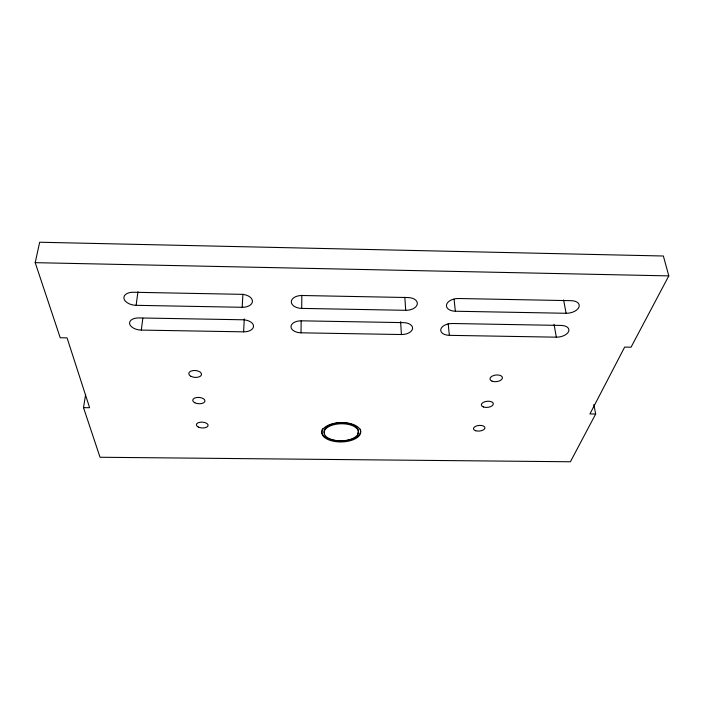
<?xml version="1.0" encoding="UTF-8"?>
<svg xmlns="http://www.w3.org/2000/svg" width="704" height="704" viewBox="0 0 704 704"><rect width="100%" height="100%" fill="white"/><g stroke="black" fill="none" stroke-linecap="round" stroke-linejoin="round"><path stroke-width="1.06" d="M301.03 332.816A10.19 6.002 0.7 0 1 290.998 326.638A10.19 6.002 0.7 0 1 301.356 320.822L403.533 322.634A10.138 5.922 -3.8 0 1 412.544 328.759A10.138 5.922 -3.8 0 1 401.43 334.532L301.03 332.816L301.154 320.971M301.699 308.396A10.56 6.45 0.8 0 1 291.306 301.752A10.56 6.45 0.8 0 1 302.051 295.504L407.977 297.546A10.507 6.362 -4.2 0 1 417.27 304.128A10.507 6.362 -4.2 0 1 405.715 310.314L301.699 308.396L301.831 295.258M243.602 331.839A10.278 6.01 3.3 0 0 253.51 325.987A10.278 6.01 3.3 0 0 242.906 319.783L138.758 317.935A10.525 5.975 7.4 0 0 129.642 323.831A10.525 5.975 7.4 0 0 141.31 330.088L243.602 331.839L244.288 318.886M242.176 307.287A10.657 6.459 3.7 0 0 252.437 301.013A10.657 6.459 3.7 0 0 241.428 294.334L133.382 292.257A10.93 6.415 8.3 0 0 123.974 298.584A10.93 6.415 8.3 0 0 136.118 305.325L242.176 307.287L242.906 294.114M141.31 330.088L142.842 318.164M136.118 305.325L137.958 291.746M593.824 404.554L595.672 414.022L570.398 461.762L100.038 457.257L83.503 407.634L85.606 394.68M83.503 407.634L89.619 407.713L67.056 337.876L60.227 337.762L35.2 262.662L39.662 242.238L663.37 256.001L668.8 275.889L631.048 347.195L624.659 347.09L589.926 413.952L595.672 414.022M449.346 335.342L556.336 337.172A10.278 5.685 -9.9 0 0 568.621 331.478A10.278 5.685 -9.9 0 0 561.141 325.433L452.294 323.506A10.155 5.861 -5.9 0 0 440.81 329.252A10.155 5.861 -5.9 0 0 449.346 335.342L448.184 323.585M455.347 311.238L566.122 313.28A10.683 6.081 -10.9 0 0 578.926 307.182A10.683 6.081 -10.9 0 0 571.278 300.687L458.515 298.514A10.534 6.292 -6.5 0 0 446.556 304.682A10.534 6.292 -6.5 0 0 455.347 311.238L454.089 299.27M35.2 262.662L668.8 275.889M563.614 299.957L566.122 313.28M554.066 324.403L556.336 337.172M404.818 297.238L405.715 310.314M400.602 321.666L401.43 334.532M360.316 429.132A19.439 9.689 -1.1 0 1 342.804 440.906A19.439 9.689 -1.1 0 1 321.825 431.218M321.957 430.373A19.439 9.689 -1.1 0 1 322.661 428.701M324.535 433.453A17.151 8.545 -1.1 0 1 342.118 422.761A17.151 8.545 -1.1 0 1 357.491 433.822M190.96 376.332A6.415 3.45 4.5 0 0 201.45 374.959A6.415 3.45 4.5 0 0 193.072 370.568A6.415 3.45 4.5 0 0 190.96 376.332M483.454 406.974A6.028 3.062 -6.1 0 0 493.258 404.422A6.028 3.062 -6.1 0 0 485.346 401.579A6.028 3.062 -6.1 0 0 483.454 406.974M492.105 381.207A6.301 3.335 -6.8 0 0 502.357 378.435A6.301 3.335 -6.8 0 0 494.155 375.338A6.301 3.335 -6.8 0 0 492.105 381.207M475.702 430.76A5.782 2.834 -5.5 0 0 484.915 428.199A5.782 2.834 -5.5 0 0 476.995 425.788A5.782 2.834 -5.5 0 0 475.702 430.76M330.422 440.458A19.457 9.671 -1.1 0 0 360.668 432.652A19.457 9.671 -1.1 0 0 332.702 423.702A19.457 9.671 -1.1 0 0 330.422 440.458M194.814 402.767A6.142 3.168 3.9 0 0 204.864 401.5A6.142 3.168 3.9 0 0 196.874 397.478A6.142 3.168 3.9 0 0 194.814 402.767M198.361 427.073A5.887 2.922 3.5 0 0 208.006 425.894A5.887 2.922 3.5 0 0 200.358 422.198A5.887 2.922 3.5 0 0 198.361 427.073M331.725 439.534A17.16 8.536 -1.1 0 0 358.389 432.626A17.16 8.536 -1.1 0 0 333.687 424.75A17.16 8.536 -1.1 0 0 331.725 439.534"/></g></svg>
